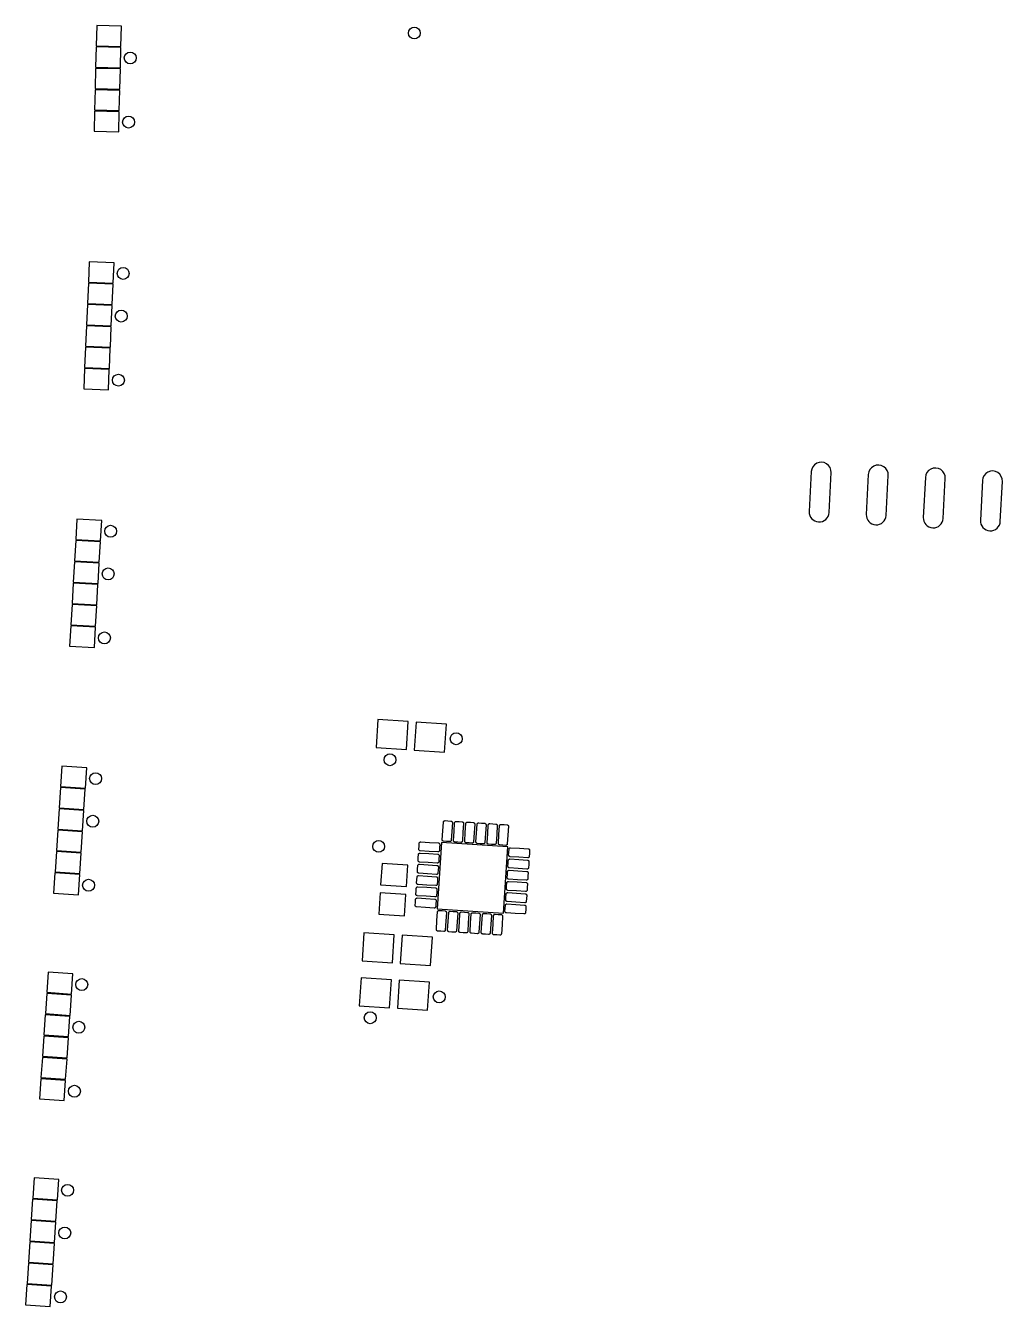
# Model space of a CAD drawing. Header units: millimetres. Extents: x 205 to 339, y 437 to 917.
# Drawn here: x 215.2 to 258.6, y 561.6 to 618.6 of the extents above; entities that cross this region are included whole.
import ezdxf

# ---------------------------------------------------------------- set-up
doc = ezdxf.new("R2010")
doc.units = ezdxf.units.MM
doc.header["$MEASUREMENT"] = 0
doc.layers.add('29_top stop', color=18, linetype='Continuous', true_color=0x000000)

msp = doc.modelspace()

# ---------------------------------------------------------------- linework, layer by layer
at = {"layer": '29_top stop'}
for points in [[(219.462, 617.644), (219.486, 618.544), (218.386, 618.572), (218.363, 617.673)], [(219.438, 616.695), (219.461, 617.594), (218.361, 617.623), (218.338, 616.723)], [(219.413, 615.745), (219.437, 616.645), (218.337, 616.673), (218.314, 615.773)], [(219.389, 614.795), (219.412, 615.695), (218.313, 615.723), (218.289, 614.824)], [(219.364, 613.846), (219.388, 614.745), (218.288, 614.774), (218.265, 613.874)], [(219.116, 607.127), (219.156, 608.026), (218.057, 608.075), (218.018, 607.176)], [(219.074, 606.178), (219.114, 607.077), (218.015, 607.126), (217.976, 606.227)], [(219.033, 605.229), (219.072, 606.128), (217.973, 606.177), (217.934, 605.278)], [(218.991, 604.28), (219.03, 605.179), (217.931, 605.228), (217.892, 604.328)], [(218.949, 603.331), (218.988, 604.23), (217.889, 604.279), (217.85, 603.379)], [(218.907, 602.382), (218.946, 603.281), (217.847, 603.329), (217.808, 602.43)], [(218.554, 595.674), (218.606, 596.573), (217.508, 596.636), (217.456, 595.738)], [(218.499, 594.726), (218.551, 595.624), (217.453, 595.688), (217.401, 594.789)], [(218.444, 593.777), (218.496, 594.676), (217.398, 594.739), (217.346, 593.841)], [(218.39, 592.829), (218.442, 593.728), (217.343, 593.791), (217.291, 592.892)], [(218.335, 591.881), (218.387, 592.779), (217.289, 592.843), (217.237, 591.944)], [(218.28, 590.932), (218.332, 591.831), (217.234, 591.894), (217.182, 590.996)], [(232.152, 586.395), (232.234, 587.642), (230.887, 587.731), (230.805, 586.483)], [(233.849, 586.284), (233.931, 587.531), (232.584, 587.619), (232.502, 586.372)], [(217.881, 584.682), (217.94, 585.581), (216.842, 585.653), (216.783, 584.754)], [(217.819, 583.734), (217.878, 584.633), (216.78, 584.705), (216.721, 583.806)], [(217.757, 582.787), (217.815, 583.685), (216.718, 583.757), (216.659, 582.859)], [(217.694, 581.839), (217.753, 582.737), (216.656, 582.809), (216.597, 581.911)], [(217.632, 580.891), (217.691, 581.789), (216.593, 581.861), (216.535, 580.963)], [(236.46, 579.122), (236.653, 582.066), (233.71, 582.259), (233.517, 579.315)], [(232.154, 580.307), (232.216, 581.255), (231.068, 581.33), (231.006, 580.382)], [(217.57, 579.943), (217.629, 580.841), (216.531, 580.913), (216.472, 580.015)], [(232.068, 579.01), (232.131, 579.958), (230.983, 580.033), (230.921, 579.085)], [(231.53, 576.915), (231.612, 578.163), (230.265, 578.251), (230.183, 577.004)], [(233.226, 576.804), (233.308, 578.051), (231.961, 578.14), (231.879, 576.893)], [(217.266, 575.529), (217.328, 576.427), (216.231, 576.503), (216.169, 575.605)], [(231.399, 574.92), (231.481, 576.167), (230.134, 576.256), (230.052, 575.008)], [(233.095, 574.808), (233.177, 576.056), (231.83, 576.144), (231.748, 574.897)], [(217.201, 574.582), (217.263, 575.479), (216.166, 575.555), (216.104, 574.657)], [(217.135, 573.634), (217.197, 574.532), (216.1, 574.608), (216.038, 573.71)], [(217.07, 572.686), (217.132, 573.584), (216.035, 573.66), (215.973, 572.762)], [(217.004, 571.738), (217.066, 572.636), (215.969, 572.712), (215.907, 571.814)], [(216.939, 570.791), (217.001, 571.688), (215.904, 571.764), (215.842, 570.866)], [(216.637, 566.385), (216.697, 567.283), (215.599, 567.356), (215.54, 566.458)], [(216.574, 565.437), (216.634, 566.335), (215.536, 566.408), (215.477, 565.51)], [(216.511, 564.489), (216.571, 565.388), (215.473, 565.46), (215.414, 564.562)], [(216.449, 563.542), (216.508, 564.44), (215.411, 564.512), (215.351, 563.614)], [(216.386, 562.594), (216.445, 563.492), (215.348, 563.564), (215.288, 562.666)], [(216.323, 561.646), (216.382, 562.544), (215.285, 562.617), (215.225, 561.718)]]:
    msp.add_lwpolyline(points, close=True, dxfattribs=at)
for points in [[(250.145, 598.749), (250.054, 596.977)], [(250.94, 596.932), (251.031, 598.703)], [(252.682, 598.618), (252.59, 596.846)], [(253.476, 596.801), (253.568, 598.572)], [(255.218, 598.487), (255.127, 596.716)], [(256.013, 596.67), (256.104, 598.442)], [(257.755, 598.357), (257.664, 596.585)], [(258.55, 596.539), (258.641, 598.311)], [(233.77, 582.781), (233.796, 583.173)], [(233.867, 583.235), (233.999, 583.226)], [(233.999, 583.226), (234.131, 583.217)], [(234.193, 583.147), (234.167, 582.755)], [(234.269, 582.749), (234.295, 583.14)], [(234.366, 583.202), (234.498, 583.193)], [(234.498, 583.193), (234.63, 583.185)], [(234.692, 583.114), (234.666, 582.722)], [(234.768, 582.716), (234.794, 583.107)], [(234.864, 583.169), (234.997, 583.161)], [(234.997, 583.161), (235.129, 583.152)], [(235.191, 583.081), (235.165, 582.69)], [(235.267, 582.683), (235.293, 583.075)], [(235.363, 583.136), (235.496, 583.128)], [(235.496, 583.128), (235.628, 583.119)], [(235.69, 583.049), (235.664, 582.657)], [(235.766, 582.65), (235.792, 583.042)], [(235.862, 583.104), (235.995, 583.095)], [(235.995, 583.095), (236.127, 583.086)], [(236.189, 583.016), (236.163, 582.624)], [(236.265, 582.617), (236.291, 583.009)], [(236.361, 583.071), (236.493, 583.062)], [(236.493, 583.062), (236.626, 583.054)], [(236.687, 582.983), (236.662, 582.591)], [(233.745, 582.39), (233.77, 582.781)], [(234.167, 582.755), (234.141, 582.364)], [(234.244, 582.357), (234.269, 582.749)], [(234.666, 582.722), (234.64, 582.331)], [(234.743, 582.324), (234.768, 582.716)], [(235.165, 582.69), (235.139, 582.298)], [(235.241, 582.291), (235.267, 582.683)], [(235.664, 582.657), (235.638, 582.265)], [(235.74, 582.259), (235.766, 582.65)], [(236.163, 582.624), (236.137, 582.233)], [(236.239, 582.226), (236.265, 582.617)], [(236.662, 582.591), (236.636, 582.2)], [(232.705, 581.967), (232.713, 582.099)], [(232.713, 582.099), (232.722, 582.231)], [(232.76, 581.794), (233.151, 581.768)], [(233.158, 581.871), (232.767, 581.896)], [(232.793, 582.293), (233.184, 582.267)], [(233.55, 581.845), (233.158, 581.871)], [(233.184, 582.267), (233.576, 582.242)], [(233.629, 582.039), (233.62, 581.907)], [(233.638, 582.171), (233.629, 582.039)], [(233.939, 582.31), (233.806, 582.319)], [(234.071, 582.302), (233.939, 582.31)], [(234.438, 582.278), (234.305, 582.286)], [(234.57, 582.269), (234.438, 582.278)], [(234.937, 582.245), (234.804, 582.254)], [(235.069, 582.236), (234.937, 582.245)], [(235.435, 582.212), (235.303, 582.221)], [(235.568, 582.203), (235.435, 582.212)], [(235.934, 582.179), (235.802, 582.188)], [(236.067, 582.171), (235.934, 582.179)], [(236.433, 582.147), (236.301, 582.155)], [(236.566, 582.138), (236.433, 582.147)], [(236.696, 581.705), (236.705, 581.837)], [(236.705, 581.837), (236.713, 581.969)], [(236.784, 582.031), (237.176, 582.005)], [(237.176, 582.005), (237.567, 581.98)], [(237.629, 581.909), (237.62, 581.777)], [(232.648, 581.101), (232.657, 581.233)], [(232.672, 581.468), (232.681, 581.6)], [(232.681, 581.6), (232.689, 581.732)], [(232.727, 581.295), (233.119, 581.27)], [(233.125, 581.372), (232.734, 581.397)], [(233.119, 581.27), (233.51, 581.244)], [(233.517, 581.346), (233.125, 581.372)], [(233.151, 581.768), (233.543, 581.743)], [(233.596, 581.54), (233.588, 581.408)], [(233.605, 581.672), (233.596, 581.54)], [(236.663, 581.206), (236.672, 581.338)], [(236.672, 581.338), (236.681, 581.47)], [(236.751, 581.532), (237.143, 581.506)], [(237.15, 581.609), (236.758, 581.634)], [(237.143, 581.506), (237.535, 581.481)], [(237.541, 581.583), (237.15, 581.609)], [(237.588, 581.278), (237.579, 581.146)], [(237.596, 581.41), (237.588, 581.278)], [(237.62, 581.777), (237.612, 581.645)], [(232.615, 580.602), (232.624, 580.735)], [(232.639, 580.969), (232.648, 581.101)], [(232.694, 580.796), (233.086, 580.771)], [(233.093, 580.873), (232.701, 580.898)], [(233.086, 580.771), (233.478, 580.745)], [(233.484, 580.847), (233.093, 580.873)], [(233.539, 580.674), (233.531, 580.542)], [(233.564, 581.041), (233.555, 580.909)], [(233.572, 581.173), (233.564, 581.041)], [(236.631, 580.707), (236.639, 580.839)], [(236.639, 580.839), (236.648, 580.971)], [(236.718, 581.033), (237.11, 581.007)], [(237.117, 581.11), (236.725, 581.135)], [(237.11, 581.007), (237.502, 580.982)], [(237.509, 581.084), (237.117, 581.11)], [(237.555, 580.779), (237.546, 580.647)], [(237.564, 580.911), (237.555, 580.779)], [(232.574, 579.971), (232.582, 580.103)], [(232.582, 580.103), (232.591, 580.236)], [(232.606, 580.47), (232.615, 580.602)], [(232.662, 580.297), (233.053, 580.272)], [(233.06, 580.374), (232.668, 580.4)], [(233.053, 580.272), (233.445, 580.246)], [(233.452, 580.348), (233.06, 580.374)], [(233.507, 580.175), (233.498, 580.043)], [(233.531, 580.542), (233.522, 580.41)], [(236.598, 580.208), (236.607, 580.34)], [(236.607, 580.34), (236.615, 580.472)], [(237.051, 580.112), (236.66, 580.138)], [(236.686, 580.534), (237.077, 580.509)], [(237.084, 580.611), (236.692, 580.636)], [(237.443, 580.086), (237.051, 580.112)], [(237.077, 580.509), (237.469, 580.483)], [(237.476, 580.585), (237.084, 580.611)], [(237.522, 580.28), (237.513, 580.148)], [(237.531, 580.412), (237.522, 580.28)], [(232.541, 579.472), (232.55, 579.604)], [(232.55, 579.604), (232.558, 579.737)], [(232.629, 579.798), (233.02, 579.773)], [(233.027, 579.875), (232.636, 579.901)], [(233.02, 579.773), (233.412, 579.747)], [(233.419, 579.849), (233.027, 579.875)], [(233.465, 579.544), (233.457, 579.412)], [(233.474, 579.677), (233.465, 579.544)], [(233.498, 580.043), (233.489, 579.911)], [(236.565, 579.709), (236.574, 579.841)], [(236.574, 579.841), (236.582, 579.974)], [(236.62, 579.536), (237.012, 579.511)], [(237.019, 579.613), (236.627, 579.639)], [(236.653, 580.035), (237.045, 580.01)], [(237.41, 579.587), (237.019, 579.613)], [(237.045, 580.01), (237.436, 579.984)], [(237.489, 579.781), (237.481, 579.649)], [(237.498, 579.913), (237.489, 579.781)], [(232.994, 579.376), (232.603, 579.402)], [(233.386, 579.35), (232.994, 579.376)], [(233.508, 578.79), (233.534, 579.182)], [(233.605, 579.243), (233.737, 579.235)], [(233.737, 579.235), (233.869, 579.226)], [(233.931, 579.155), (233.905, 578.764)], [(234.007, 578.757), (234.033, 579.149)], [(234.103, 579.211), (234.236, 579.202)], [(234.236, 579.202), (234.368, 579.193)], [(234.43, 579.123), (234.404, 578.731)], [(234.506, 578.724), (234.532, 579.116)], [(234.602, 579.178), (234.735, 579.169)], [(234.735, 579.169), (234.867, 579.16)], [(234.929, 579.09), (234.903, 578.698)], [(235.005, 578.692), (235.031, 579.083)], [(235.101, 579.145), (235.234, 579.136)], [(235.234, 579.136), (235.366, 579.128)], [(235.428, 579.057), (235.402, 578.666)], [(235.504, 578.659), (235.53, 579.051)], [(235.6, 579.112), (235.732, 579.104)], [(235.732, 579.104), (235.865, 579.095)], [(235.926, 579.024), (235.901, 578.633)], [(236.003, 578.626), (236.029, 579.018)], [(236.099, 579.08), (236.231, 579.071)], [(236.231, 579.071), (236.364, 579.062)], [(236.425, 578.992), (236.4, 578.6)], [(236.532, 579.21), (236.541, 579.342)], [(236.541, 579.342), (236.55, 579.475)], [(236.986, 579.114), (236.594, 579.14)], [(237.377, 579.088), (236.986, 579.114)], [(237.012, 579.511), (237.404, 579.485)], [(237.457, 579.282), (237.448, 579.15)], [(237.465, 579.414), (237.457, 579.282)], [(233.483, 578.398), (233.508, 578.79)], [(233.905, 578.764), (233.879, 578.372)], [(233.982, 578.365), (234.007, 578.757)], [(234.404, 578.731), (234.378, 578.339)], [(234.48, 578.333), (234.506, 578.724)], [(234.903, 578.698), (234.877, 578.307)], [(234.979, 578.3), (235.005, 578.692)], [(235.402, 578.666), (235.376, 578.274)], [(235.478, 578.267), (235.504, 578.659)], [(235.901, 578.633), (235.875, 578.241)], [(235.977, 578.234), (236.003, 578.626)], [(236.4, 578.6), (236.374, 578.208)], [(233.677, 578.319), (233.544, 578.328)], [(233.809, 578.31), (233.677, 578.319)], [(234.176, 578.286), (234.043, 578.295)], [(234.308, 578.278), (234.176, 578.286)], [(234.674, 578.254), (234.542, 578.262)], [(234.807, 578.245), (234.674, 578.254)], [(235.173, 578.221), (235.041, 578.229)], [(235.306, 578.212), (235.173, 578.221)], [(235.672, 578.188), (235.54, 578.197)], [(235.805, 578.179), (235.672, 578.188)], [(236.171, 578.155), (236.039, 578.164)], [(236.303, 578.147), (236.171, 578.155)]]:
    msp.add_lwpolyline(points, dxfattribs=at)
for centre in [(232.503, 618.243), (219.874, 617.134), (219.801, 614.285), (219.561, 607.558), (219.477, 605.66), (219.351, 602.813), (219.004, 596.099), (218.895, 594.202), (218.73, 591.357), (234.364, 586.876), (231.421, 585.942), (218.334, 585.104), (218.21, 583.208), (230.918, 582.092), (218.024, 580.364), (217.721, 575.949), (233.61, 575.401), (230.543, 574.475), (217.59, 574.053), (217.394, 571.21), (217.091, 566.806), (216.965, 564.91), (216.777, 562.067)]:
    msp.add_circle(centre, 0.264, dxfattribs=at)
for centre, start, end in [((250.588, 598.726), 357.0508, 177.0508), ((253.125, 598.595), 357.0508, 177.0508), ((255.661, 598.465), 357.0508, 177.0508), ((258.198, 598.334), 357.0508, 177.0508), ((250.497, 596.954), 177.0508, 357.0508), ((253.033, 596.824), 177.0508, 357.0508), ((255.57, 596.693), 177.0508, 357.0508), ((258.107, 596.562), 177.0508, 357.0508)]:
    msp.add_arc(centre, 0.443, start, end, dxfattribs=at)
for points, knots in [([(233.796, 583.173), (233.797, 583.179), (233.8, 583.196), (233.815, 583.219), (233.84, 583.233), (233.858, 583.235), (233.867, 583.235)], [2.277705, 2.277705, 2.277705, 2.277705, 2.2966068, 2.3293692, 2.3549681, 2.3811067, 2.3811067, 2.3811067, 2.3811067]), ([(234.131, 583.217), (234.14, 583.217), (234.157, 583.212), (234.18, 583.195), (234.192, 583.171), (234.193, 583.153), (234.193, 583.147)], [2.6461067, 2.6461067, 2.6461067, 2.6461067, 2.6722453, 2.6978442, 2.7306065, 2.7495084, 2.7495084, 2.7495084, 2.7495084]), ([(234.295, 583.14), (234.295, 583.146), (234.299, 583.164), (234.314, 583.186), (234.339, 583.2), (234.357, 583.202), (234.366, 583.202)], [2.277705, 2.277705, 2.277705, 2.277705, 2.2966068, 2.3293692, 2.3549681, 2.3811067, 2.3811067, 2.3811067, 2.3811067]), ([(234.63, 583.185), (234.639, 583.184), (234.656, 583.179), (234.679, 583.162), (234.691, 583.138), (234.692, 583.12), (234.692, 583.114)], [2.6461067, 2.6461067, 2.6461067, 2.6461067, 2.6722453, 2.6978442, 2.7306065, 2.7495084, 2.7495084, 2.7495084, 2.7495084]), ([(234.794, 583.107), (234.794, 583.114), (234.798, 583.131), (234.813, 583.153), (234.838, 583.168), (234.856, 583.17), (234.864, 583.169)], [2.277705, 2.277705, 2.277705, 2.277705, 2.2966068, 2.3293692, 2.3549681, 2.3811067, 2.3811067, 2.3811067, 2.3811067]), ([(235.129, 583.152), (235.138, 583.151), (235.155, 583.147), (235.178, 583.129), (235.19, 583.105), (235.191, 583.088), (235.191, 583.081)], [2.6461067, 2.6461067, 2.6461067, 2.6461067, 2.6722453, 2.6978442, 2.7306065, 2.7495084, 2.7495084, 2.7495084, 2.7495084]), ([(235.293, 583.075), (235.293, 583.081), (235.297, 583.098), (235.312, 583.12), (235.337, 583.135), (235.355, 583.137), (235.363, 583.136)], [2.277705, 2.277705, 2.277705, 2.277705, 2.2966068, 2.3293692, 2.3549681, 2.3811067, 2.3811067, 2.3811067, 2.3811067]), ([(235.628, 583.119), (235.636, 583.118), (235.654, 583.114), (235.676, 583.096), (235.689, 583.072), (235.69, 583.055), (235.69, 583.049)], [2.6461067, 2.6461067, 2.6461067, 2.6461067, 2.6722453, 2.6978442, 2.7306065, 2.7495084, 2.7495084, 2.7495084, 2.7495084]), ([(235.792, 583.042), (235.792, 583.048), (235.796, 583.065), (235.811, 583.087), (235.836, 583.102), (235.854, 583.104), (235.862, 583.104)], [2.277705, 2.277705, 2.277705, 2.277705, 2.2966068, 2.3293692, 2.3549681, 2.3811067, 2.3811067, 2.3811067, 2.3811067]), ([(236.127, 583.086), (236.135, 583.086), (236.153, 583.081), (236.175, 583.064), (236.188, 583.04), (236.189, 583.022), (236.189, 583.016)], [2.6461067, 2.6461067, 2.6461067, 2.6461067, 2.6722453, 2.6978442, 2.7306065, 2.7495084, 2.7495084, 2.7495084, 2.7495084]), ([(236.291, 583.009), (236.291, 583.015), (236.295, 583.033), (236.31, 583.055), (236.335, 583.069), (236.353, 583.071), (236.361, 583.071)], [2.277705, 2.277705, 2.277705, 2.277705, 2.2966068, 2.3293692, 2.3549681, 2.3811067, 2.3811067, 2.3811067, 2.3811067]), ([(236.626, 583.054), (236.634, 583.053), (236.652, 583.048), (236.674, 583.031), (236.687, 583.007), (236.688, 582.989), (236.687, 582.983)], [2.6461067, 2.6461067, 2.6461067, 2.6461067, 2.6722453, 2.6978442, 2.7306065, 2.7495084, 2.7495084, 2.7495084, 2.7495084]), ([(233.806, 582.319), (233.798, 582.32), (233.781, 582.324), (233.758, 582.342), (233.746, 582.366), (233.744, 582.383), (233.745, 582.39)], [1.3893033, 1.3893033, 1.3893033, 1.3893033, 1.4154419, 1.4410409, 1.4738032, 1.492705, 1.492705, 1.492705, 1.492705]), ([(234.141, 582.364), (234.141, 582.357), (234.137, 582.34), (234.122, 582.318), (234.097, 582.303), (234.08, 582.301), (234.071, 582.302)], [1.0209017, 1.0209017, 1.0209017, 1.0209017, 1.0398035, 1.0725658, 1.0981648, 1.1243033, 1.1243033, 1.1243033, 1.1243033]), ([(232.689, 581.732), (232.69, 581.741), (232.694, 581.758), (232.712, 581.781), (232.736, 581.793), (232.754, 581.795), (232.76, 581.794)], [1.3893033, 1.3893033, 1.3893033, 1.3893033, 1.4154419, 1.4410409, 1.4738032, 1.492705, 1.492705, 1.492705, 1.492705]), ([(232.767, 581.896), (232.76, 581.897), (232.743, 581.9), (232.721, 581.916), (232.706, 581.941), (232.704, 581.958), (232.705, 581.967)], [1.0209017, 1.0209017, 1.0209017, 1.0209017, 1.0398035, 1.0725658, 1.0981648, 1.1243033, 1.1243033, 1.1243033, 1.1243033]), ([(232.722, 582.231), (232.723, 582.24), (232.727, 582.257), (232.745, 582.28), (232.769, 582.292), (232.786, 582.293), (232.793, 582.293)], [1.3893033, 1.3893033, 1.3893033, 1.3893033, 1.4154419, 1.4410409, 1.4738032, 1.492705, 1.492705, 1.492705, 1.492705]), ([(233.62, 581.907), (233.62, 581.898), (233.615, 581.881), (233.598, 581.858), (233.574, 581.846), (233.556, 581.845), (233.55, 581.845)], [2.6461067, 2.6461067, 2.6461067, 2.6461067, 2.6722453, 2.6978442, 2.7306065, 2.7495084, 2.7495084, 2.7495084, 2.7495084]), ([(233.576, 582.242), (233.582, 582.241), (233.599, 582.238), (233.621, 582.222), (233.636, 582.197), (233.638, 582.18), (233.638, 582.171)], [2.277705, 2.277705, 2.277705, 2.277705, 2.2966068, 2.3293692, 2.3549681, 2.3811067, 2.3811067, 2.3811067, 2.3811067]), ([(234.305, 582.286), (234.297, 582.287), (234.28, 582.292), (234.257, 582.309), (234.244, 582.333), (234.243, 582.351), (234.244, 582.357)], [1.3893033, 1.3893033, 1.3893033, 1.3893033, 1.4154419, 1.4410409, 1.4738032, 1.492705, 1.492705, 1.492705, 1.492705]), ([(234.64, 582.331), (234.64, 582.325), (234.636, 582.307), (234.621, 582.285), (234.596, 582.271), (234.579, 582.269), (234.57, 582.269)], [1.0209017, 1.0209017, 1.0209017, 1.0209017, 1.0398035, 1.0725658, 1.0981648, 1.1243033, 1.1243033, 1.1243033, 1.1243033]), ([(234.804, 582.254), (234.796, 582.254), (234.778, 582.259), (234.756, 582.276), (234.743, 582.3), (234.742, 582.318), (234.743, 582.324)], [1.3893033, 1.3893033, 1.3893033, 1.3893033, 1.4154419, 1.4410409, 1.4738032, 1.492705, 1.492705, 1.492705, 1.492705]), ([(235.139, 582.298), (235.139, 582.292), (235.135, 582.275), (235.12, 582.252), (235.095, 582.238), (235.077, 582.236), (235.069, 582.236)], [1.0209017, 1.0209017, 1.0209017, 1.0209017, 1.0398035, 1.0725658, 1.0981648, 1.1243033, 1.1243033, 1.1243033, 1.1243033]), ([(235.303, 582.221), (235.295, 582.222), (235.277, 582.226), (235.255, 582.244), (235.242, 582.268), (235.241, 582.285), (235.241, 582.291)], [1.3893033, 1.3893033, 1.3893033, 1.3893033, 1.4154419, 1.4410409, 1.4738032, 1.492705, 1.492705, 1.492705, 1.492705]), ([(235.638, 582.265), (235.638, 582.259), (235.634, 582.242), (235.619, 582.22), (235.594, 582.205), (235.576, 582.203), (235.568, 582.203)], [1.0209017, 1.0209017, 1.0209017, 1.0209017, 1.0398035, 1.0725658, 1.0981648, 1.1243033, 1.1243033, 1.1243033, 1.1243033]), ([(235.802, 582.188), (235.793, 582.189), (235.776, 582.193), (235.753, 582.211), (235.741, 582.235), (235.74, 582.252), (235.74, 582.259)], [1.3893033, 1.3893033, 1.3893033, 1.3893033, 1.4154419, 1.4410409, 1.4738032, 1.492705, 1.492705, 1.492705, 1.492705]), ([(236.137, 582.233), (236.137, 582.226), (236.133, 582.209), (236.118, 582.187), (236.093, 582.172), (236.075, 582.17), (236.067, 582.171)], [1.0209017, 1.0209017, 1.0209017, 1.0209017, 1.0398035, 1.0725658, 1.0981648, 1.1243033, 1.1243033, 1.1243033, 1.1243033]), ([(236.301, 582.155), (236.292, 582.156), (236.275, 582.16), (236.252, 582.178), (236.24, 582.202), (236.239, 582.22), (236.239, 582.226)], [1.3893033, 1.3893033, 1.3893033, 1.3893033, 1.4154419, 1.4410409, 1.4738032, 1.492705, 1.492705, 1.492705, 1.492705]), ([(236.636, 582.2), (236.636, 582.194), (236.632, 582.176), (236.617, 582.154), (236.592, 582.14), (236.574, 582.138), (236.566, 582.138)], [1.0209017, 1.0209017, 1.0209017, 1.0209017, 1.0398035, 1.0725658, 1.0981648, 1.1243033, 1.1243033, 1.1243033, 1.1243033]), ([(236.713, 581.969), (236.714, 581.978), (236.719, 581.995), (236.736, 582.018), (236.76, 582.03), (236.778, 582.031), (236.784, 582.031)], [1.3893033, 1.3893033, 1.3893033, 1.3893033, 1.4154419, 1.4410409, 1.4738032, 1.492705, 1.492705, 1.492705, 1.492705]), ([(237.567, 581.98), (237.574, 581.979), (237.591, 581.976), (237.613, 581.96), (237.627, 581.935), (237.63, 581.918), (237.629, 581.909)], [2.277705, 2.277705, 2.277705, 2.277705, 2.2966068, 2.3293692, 2.3549681, 2.3811067, 2.3811067, 2.3811067, 2.3811067]), ([(232.657, 581.233), (232.657, 581.242), (232.662, 581.259), (232.679, 581.282), (232.703, 581.294), (232.721, 581.296), (232.727, 581.295)], [1.3893033, 1.3893033, 1.3893033, 1.3893033, 1.4154419, 1.4410409, 1.4738032, 1.492705, 1.492705, 1.492705, 1.492705]), ([(232.734, 581.397), (232.728, 581.398), (232.71, 581.401), (232.688, 581.417), (232.674, 581.442), (232.672, 581.459), (232.672, 581.468)], [1.0209017, 1.0209017, 1.0209017, 1.0209017, 1.0398035, 1.0725658, 1.0981648, 1.1243033, 1.1243033, 1.1243033, 1.1243033]), ([(233.51, 581.244), (233.517, 581.243), (233.534, 581.24), (233.556, 581.225), (233.57, 581.2), (233.573, 581.182), (233.572, 581.173)], [2.277705, 2.277705, 2.277705, 2.277705, 2.2966068, 2.3293692, 2.3549681, 2.3811067, 2.3811067, 2.3811067, 2.3811067]), ([(233.588, 581.408), (233.587, 581.399), (233.582, 581.382), (233.565, 581.359), (233.541, 581.347), (233.523, 581.346), (233.517, 581.346)], [2.6461067, 2.6461067, 2.6461067, 2.6461067, 2.6722453, 2.6978442, 2.7306065, 2.7495084, 2.7495084, 2.7495084, 2.7495084]), ([(233.543, 581.743), (233.549, 581.742), (233.567, 581.739), (233.589, 581.723), (233.603, 581.699), (233.605, 581.681), (233.605, 581.672)], [2.277705, 2.277705, 2.277705, 2.277705, 2.2966068, 2.3293692, 2.3549681, 2.3811067, 2.3811067, 2.3811067, 2.3811067]), ([(236.681, 581.47), (236.681, 581.479), (236.686, 581.496), (236.704, 581.519), (236.728, 581.531), (236.745, 581.532), (236.751, 581.532)], [1.3893033, 1.3893033, 1.3893033, 1.3893033, 1.4154419, 1.4410409, 1.4738032, 1.492705, 1.492705, 1.492705, 1.492705]), ([(236.758, 581.634), (236.752, 581.635), (236.735, 581.638), (236.712, 581.654), (236.698, 581.678), (236.696, 581.696), (236.696, 581.705)], [1.0209017, 1.0209017, 1.0209017, 1.0209017, 1.0398035, 1.0725658, 1.0981648, 1.1243033, 1.1243033, 1.1243033, 1.1243033]), ([(237.535, 581.481), (237.541, 581.48), (237.558, 581.477), (237.58, 581.461), (237.595, 581.437), (237.597, 581.419), (237.596, 581.41)], [2.277705, 2.277705, 2.277705, 2.277705, 2.2966068, 2.3293692, 2.3549681, 2.3811067, 2.3811067, 2.3811067, 2.3811067]), ([(237.612, 581.645), (237.611, 581.636), (237.607, 581.619), (237.589, 581.596), (237.565, 581.584), (237.548, 581.582), (237.541, 581.583)], [2.6461067, 2.6461067, 2.6461067, 2.6461067, 2.6722453, 2.6978442, 2.7306065, 2.7495084, 2.7495084, 2.7495084, 2.7495084]), ([(232.624, 580.735), (232.625, 580.743), (232.629, 580.76), (232.647, 580.783), (232.671, 580.795), (232.688, 580.797), (232.694, 580.796)], [1.3893033, 1.3893033, 1.3893033, 1.3893033, 1.4154419, 1.4410409, 1.4738032, 1.492705, 1.492705, 1.492705, 1.492705]), ([(232.701, 580.898), (232.695, 580.899), (232.678, 580.902), (232.655, 580.918), (232.641, 580.943), (232.639, 580.96), (232.639, 580.969)], [1.0209017, 1.0209017, 1.0209017, 1.0209017, 1.0398035, 1.0725658, 1.0981648, 1.1243033, 1.1243033, 1.1243033, 1.1243033]), ([(233.478, 580.745), (233.484, 580.744), (233.501, 580.741), (233.523, 580.726), (233.538, 580.701), (233.54, 580.683), (233.539, 580.674)], [2.277705, 2.277705, 2.277705, 2.277705, 2.2966068, 2.3293692, 2.3549681, 2.3811067, 2.3811067, 2.3811067, 2.3811067]), ([(233.555, 580.909), (233.554, 580.9), (233.55, 580.883), (233.532, 580.86), (233.508, 580.848), (233.491, 580.847), (233.484, 580.847)], [2.6461067, 2.6461067, 2.6461067, 2.6461067, 2.6722453, 2.6978442, 2.7306065, 2.7495084, 2.7495084, 2.7495084, 2.7495084]), ([(236.692, 580.636), (236.686, 580.637), (236.669, 580.64), (236.647, 580.656), (236.632, 580.681), (236.63, 580.698), (236.631, 580.707)], [1.0209017, 1.0209017, 1.0209017, 1.0209017, 1.0398035, 1.0725658, 1.0981648, 1.1243033, 1.1243033, 1.1243033, 1.1243033]), ([(236.648, 580.971), (236.649, 580.98), (236.653, 580.997), (236.671, 581.02), (236.695, 581.032), (236.712, 581.034), (236.718, 581.033)], [1.3893033, 1.3893033, 1.3893033, 1.3893033, 1.4154419, 1.4410409, 1.4738032, 1.492705, 1.492705, 1.492705, 1.492705]), ([(236.725, 581.135), (236.719, 581.136), (236.702, 581.139), (236.68, 581.155), (236.665, 581.18), (236.663, 581.197), (236.663, 581.206)], [1.0209017, 1.0209017, 1.0209017, 1.0209017, 1.0398035, 1.0725658, 1.0981648, 1.1243033, 1.1243033, 1.1243033, 1.1243033]), ([(237.502, 580.982), (237.508, 580.981), (237.525, 580.978), (237.547, 580.963), (237.562, 580.938), (237.564, 580.92), (237.564, 580.911)], [2.277705, 2.277705, 2.277705, 2.277705, 2.2966068, 2.3293692, 2.3549681, 2.3811067, 2.3811067, 2.3811067, 2.3811067]), ([(237.579, 581.146), (237.578, 581.137), (237.574, 581.12), (237.556, 581.097), (237.532, 581.085), (237.515, 581.084), (237.509, 581.084)], [2.6461067, 2.6461067, 2.6461067, 2.6461067, 2.6722453, 2.6978442, 2.7306065, 2.7495084, 2.7495084, 2.7495084, 2.7495084]), ([(232.591, 580.236), (232.592, 580.244), (232.596, 580.261), (232.614, 580.284), (232.638, 580.297), (232.655, 580.298), (232.662, 580.297)], [1.3893033, 1.3893033, 1.3893033, 1.3893033, 1.4154419, 1.4410409, 1.4738032, 1.492705, 1.492705, 1.492705, 1.492705]), ([(232.668, 580.4), (232.662, 580.4), (232.645, 580.404), (232.623, 580.419), (232.608, 580.444), (232.606, 580.461), (232.606, 580.47)], [1.0209017, 1.0209017, 1.0209017, 1.0209017, 1.0398035, 1.0725658, 1.0981648, 1.1243033, 1.1243033, 1.1243033, 1.1243033]), ([(233.445, 580.246), (233.451, 580.246), (233.468, 580.242), (233.49, 580.227), (233.505, 580.202), (233.507, 580.184), (233.507, 580.175)], [2.277705, 2.277705, 2.277705, 2.277705, 2.2966068, 2.3293692, 2.3549681, 2.3811067, 2.3811067, 2.3811067, 2.3811067]), ([(233.522, 580.41), (233.521, 580.401), (233.517, 580.384), (233.499, 580.361), (233.475, 580.349), (233.458, 580.348), (233.452, 580.348)], [2.6461067, 2.6461067, 2.6461067, 2.6461067, 2.6722453, 2.6978442, 2.7306065, 2.7495084, 2.7495084, 2.7495084, 2.7495084]), ([(236.66, 580.138), (236.653, 580.138), (236.636, 580.141), (236.614, 580.157), (236.6, 580.182), (236.597, 580.199), (236.598, 580.208)], [1.0209017, 1.0209017, 1.0209017, 1.0209017, 1.0398035, 1.0725658, 1.0981648, 1.1243033, 1.1243033, 1.1243033, 1.1243033]), ([(236.615, 580.472), (236.616, 580.481), (236.62, 580.498), (236.638, 580.521), (236.662, 580.533), (236.679, 580.535), (236.686, 580.534)], [1.3893033, 1.3893033, 1.3893033, 1.3893033, 1.4154419, 1.4410409, 1.4738032, 1.492705, 1.492705, 1.492705, 1.492705]), ([(237.513, 580.148), (237.513, 580.139), (237.508, 580.122), (237.491, 580.099), (237.467, 580.087), (237.449, 580.086), (237.443, 580.086)], [2.6461067, 2.6461067, 2.6461067, 2.6461067, 2.6722453, 2.6978442, 2.7306065, 2.7495084, 2.7495084, 2.7495084, 2.7495084]), ([(237.469, 580.483), (237.475, 580.482), (237.492, 580.479), (237.515, 580.464), (237.529, 580.439), (237.531, 580.421), (237.531, 580.412)], [2.277705, 2.277705, 2.277705, 2.277705, 2.2966068, 2.3293692, 2.3549681, 2.3811067, 2.3811067, 2.3811067, 2.3811067]), ([(237.546, 580.647), (237.546, 580.638), (237.541, 580.621), (237.523, 580.598), (237.499, 580.586), (237.482, 580.585), (237.476, 580.585)], [2.6461067, 2.6461067, 2.6461067, 2.6461067, 2.6722453, 2.6978442, 2.7306065, 2.7495084, 2.7495084, 2.7495084, 2.7495084]), ([(232.558, 579.737), (232.559, 579.745), (232.563, 579.763), (232.581, 579.785), (232.605, 579.798), (232.623, 579.799), (232.629, 579.798)], [1.3893033, 1.3893033, 1.3893033, 1.3893033, 1.4154419, 1.4410409, 1.4738032, 1.492705, 1.492705, 1.492705, 1.492705]), ([(232.636, 579.901), (232.629, 579.901), (232.612, 579.905), (232.59, 579.92), (232.575, 579.945), (232.573, 579.962), (232.574, 579.971)], [1.0209017, 1.0209017, 1.0209017, 1.0209017, 1.0398035, 1.0725658, 1.0981648, 1.1243033, 1.1243033, 1.1243033, 1.1243033]), ([(233.412, 579.747), (233.418, 579.747), (233.435, 579.743), (233.458, 579.728), (233.472, 579.703), (233.474, 579.685), (233.474, 579.677)], [2.277705, 2.277705, 2.277705, 2.277705, 2.2966068, 2.3293692, 2.3549681, 2.3811067, 2.3811067, 2.3811067, 2.3811067]), ([(233.489, 579.911), (233.489, 579.902), (233.484, 579.885), (233.467, 579.862), (233.443, 579.85), (233.425, 579.849), (233.419, 579.849)], [2.6461067, 2.6461067, 2.6461067, 2.6461067, 2.6722453, 2.6978442, 2.7306065, 2.7495084, 2.7495084, 2.7495084, 2.7495084]), ([(236.55, 579.475), (236.55, 579.483), (236.555, 579.5), (236.573, 579.523), (236.597, 579.536), (236.614, 579.537), (236.62, 579.536)], [1.3893033, 1.3893033, 1.3893033, 1.3893033, 1.4154419, 1.4410409, 1.4738032, 1.492705, 1.492705, 1.492705, 1.492705]), ([(236.627, 579.639), (236.621, 579.639), (236.604, 579.643), (236.581, 579.658), (236.567, 579.683), (236.565, 579.7), (236.565, 579.709)], [1.0209017, 1.0209017, 1.0209017, 1.0209017, 1.0398035, 1.0725658, 1.0981648, 1.1243033, 1.1243033, 1.1243033, 1.1243033]), ([(236.582, 579.974), (236.583, 579.982), (236.588, 579.999), (236.605, 580.022), (236.629, 580.034), (236.647, 580.036), (236.653, 580.035)], [1.3893033, 1.3893033, 1.3893033, 1.3893033, 1.4154419, 1.4410409, 1.4738032, 1.492705, 1.492705, 1.492705, 1.492705]), ([(237.481, 579.649), (237.48, 579.64), (237.476, 579.623), (237.458, 579.6), (237.434, 579.588), (237.417, 579.587), (237.41, 579.587)], [2.6461067, 2.6461067, 2.6461067, 2.6461067, 2.6722453, 2.6978442, 2.7306065, 2.7495084, 2.7495084, 2.7495084, 2.7495084]), ([(237.436, 579.984), (237.443, 579.983), (237.46, 579.98), (237.482, 579.965), (237.496, 579.94), (237.499, 579.922), (237.498, 579.913)], [2.277705, 2.277705, 2.277705, 2.277705, 2.2966068, 2.3293692, 2.3549681, 2.3811067, 2.3811067, 2.3811067, 2.3811067]), ([(232.603, 579.402), (232.596, 579.402), (232.579, 579.406), (232.557, 579.421), (232.543, 579.446), (232.54, 579.464), (232.541, 579.472)], [1.0209017, 1.0209017, 1.0209017, 1.0209017, 1.0398035, 1.0725658, 1.0981648, 1.1243033, 1.1243033, 1.1243033, 1.1243033]), ([(233.457, 579.412), (233.456, 579.403), (233.451, 579.386), (233.434, 579.363), (233.41, 579.351), (233.392, 579.35), (233.386, 579.35)], [2.6461067, 2.6461067, 2.6461067, 2.6461067, 2.6722453, 2.6978442, 2.7306065, 2.7495084, 2.7495084, 2.7495084, 2.7495084]), ([(233.534, 579.182), (233.534, 579.188), (233.538, 579.205), (233.553, 579.227), (233.578, 579.242), (233.596, 579.244), (233.605, 579.243)], [2.277705, 2.277705, 2.277705, 2.277705, 2.2966068, 2.3293692, 2.3549681, 2.3811067, 2.3811067, 2.3811067, 2.3811067]), ([(233.869, 579.226), (233.878, 579.225), (233.895, 579.221), (233.918, 579.203), (233.93, 579.179), (233.931, 579.162), (233.931, 579.155)], [2.6461067, 2.6461067, 2.6461067, 2.6461067, 2.6722453, 2.6978442, 2.7306065, 2.7495084, 2.7495084, 2.7495084, 2.7495084]), ([(234.033, 579.149), (234.033, 579.155), (234.037, 579.172), (234.052, 579.194), (234.077, 579.209), (234.095, 579.211), (234.103, 579.211)], [2.277705, 2.277705, 2.277705, 2.277705, 2.2966068, 2.3293692, 2.3549681, 2.3811067, 2.3811067, 2.3811067, 2.3811067]), ([(234.368, 579.193), (234.377, 579.193), (234.394, 579.188), (234.417, 579.17), (234.429, 579.146), (234.43, 579.129), (234.43, 579.123)], [2.6461067, 2.6461067, 2.6461067, 2.6461067, 2.6722453, 2.6978442, 2.7306065, 2.7495084, 2.7495084, 2.7495084, 2.7495084]), ([(234.532, 579.116), (234.532, 579.122), (234.536, 579.139), (234.551, 579.162), (234.576, 579.176), (234.594, 579.178), (234.602, 579.178)], [2.277705, 2.277705, 2.277705, 2.277705, 2.2966068, 2.3293692, 2.3549681, 2.3811067, 2.3811067, 2.3811067, 2.3811067]), ([(234.867, 579.16), (234.875, 579.16), (234.893, 579.155), (234.916, 579.138), (234.928, 579.114), (234.929, 579.096), (234.929, 579.09)], [2.6461067, 2.6461067, 2.6461067, 2.6461067, 2.6722453, 2.6978442, 2.7306065, 2.7495084, 2.7495084, 2.7495084, 2.7495084]), ([(235.031, 579.083), (235.031, 579.09), (235.035, 579.107), (235.05, 579.129), (235.075, 579.143), (235.093, 579.146), (235.101, 579.145)], [2.277705, 2.277705, 2.277705, 2.277705, 2.2966068, 2.3293692, 2.3549681, 2.3811067, 2.3811067, 2.3811067, 2.3811067]), ([(235.366, 579.128), (235.374, 579.127), (235.392, 579.123), (235.414, 579.105), (235.427, 579.081), (235.428, 579.064), (235.428, 579.057)], [2.6461067, 2.6461067, 2.6461067, 2.6461067, 2.6722453, 2.6978442, 2.7306065, 2.7495084, 2.7495084, 2.7495084, 2.7495084]), ([(235.53, 579.051), (235.53, 579.057), (235.534, 579.074), (235.549, 579.096), (235.574, 579.111), (235.592, 579.113), (235.6, 579.112)], [2.277705, 2.277705, 2.277705, 2.277705, 2.2966068, 2.3293692, 2.3549681, 2.3811067, 2.3811067, 2.3811067, 2.3811067]), ([(235.865, 579.095), (235.873, 579.094), (235.891, 579.09), (235.913, 579.072), (235.926, 579.048), (235.927, 579.031), (235.926, 579.024)], [2.6461067, 2.6461067, 2.6461067, 2.6461067, 2.6722453, 2.6978442, 2.7306065, 2.7495084, 2.7495084, 2.7495084, 2.7495084]), ([(236.029, 579.018), (236.029, 579.024), (236.033, 579.041), (236.048, 579.063), (236.073, 579.078), (236.09, 579.08), (236.099, 579.08)], [2.277705, 2.277705, 2.277705, 2.277705, 2.2966068, 2.3293692, 2.3549681, 2.3811067, 2.3811067, 2.3811067, 2.3811067]), ([(236.364, 579.062), (236.372, 579.061), (236.389, 579.057), (236.412, 579.039), (236.425, 579.015), (236.426, 578.998), (236.425, 578.992)], [2.6461067, 2.6461067, 2.6461067, 2.6461067, 2.6722453, 2.6978442, 2.7306065, 2.7495084, 2.7495084, 2.7495084, 2.7495084]), ([(236.594, 579.14), (236.588, 579.14), (236.571, 579.144), (236.549, 579.159), (236.534, 579.184), (236.532, 579.201), (236.532, 579.21)], [1.0209017, 1.0209017, 1.0209017, 1.0209017, 1.0398035, 1.0725658, 1.0981648, 1.1243033, 1.1243033, 1.1243033, 1.1243033]), ([(237.448, 579.15), (237.447, 579.141), (237.443, 579.124), (237.425, 579.101), (237.401, 579.089), (237.384, 579.088), (237.377, 579.088)], [2.6461067, 2.6461067, 2.6461067, 2.6461067, 2.6722453, 2.6978442, 2.7306065, 2.7495084, 2.7495084, 2.7495084, 2.7495084]), ([(237.404, 579.485), (237.41, 579.485), (237.427, 579.481), (237.449, 579.466), (237.464, 579.441), (237.466, 579.423), (237.465, 579.414)], [2.277705, 2.277705, 2.277705, 2.277705, 2.2966068, 2.3293692, 2.3549681, 2.3811067, 2.3811067, 2.3811067, 2.3811067]), ([(233.544, 578.328), (233.536, 578.328), (233.519, 578.333), (233.496, 578.351), (233.483, 578.375), (233.482, 578.392), (233.483, 578.398)], [1.3893033, 1.3893033, 1.3893033, 1.3893033, 1.4154419, 1.4410409, 1.4738032, 1.492705, 1.492705, 1.492705, 1.492705]), ([(233.879, 578.372), (233.879, 578.366), (233.875, 578.349), (233.86, 578.327), (233.835, 578.312), (233.818, 578.31), (233.809, 578.31)], [1.0209017, 1.0209017, 1.0209017, 1.0209017, 1.0398035, 1.0725658, 1.0981648, 1.1243033, 1.1243033, 1.1243033, 1.1243033]), ([(234.043, 578.295), (234.035, 578.296), (234.017, 578.3), (233.995, 578.318), (233.982, 578.342), (233.981, 578.359), (233.982, 578.365)], [1.3893033, 1.3893033, 1.3893033, 1.3893033, 1.4154419, 1.4410409, 1.4738032, 1.492705, 1.492705, 1.492705, 1.492705]), ([(234.378, 578.339), (234.378, 578.333), (234.374, 578.316), (234.359, 578.294), (234.334, 578.279), (234.316, 578.277), (234.308, 578.278)], [1.0209017, 1.0209017, 1.0209017, 1.0209017, 1.0398035, 1.0725658, 1.0981648, 1.1243033, 1.1243033, 1.1243033, 1.1243033]), ([(234.542, 578.262), (234.534, 578.263), (234.516, 578.267), (234.494, 578.285), (234.481, 578.309), (234.48, 578.326), (234.48, 578.333)], [1.3893033, 1.3893033, 1.3893033, 1.3893033, 1.4154419, 1.4410409, 1.4738032, 1.492705, 1.492705, 1.492705, 1.492705]), ([(234.877, 578.307), (234.877, 578.3), (234.873, 578.283), (234.858, 578.261), (234.833, 578.247), (234.815, 578.244), (234.807, 578.245)], [1.0209017, 1.0209017, 1.0209017, 1.0209017, 1.0398035, 1.0725658, 1.0981648, 1.1243033, 1.1243033, 1.1243033, 1.1243033]), ([(235.041, 578.229), (235.033, 578.23), (235.015, 578.235), (234.992, 578.252), (234.98, 578.276), (234.979, 578.294), (234.979, 578.3)], [1.3893033, 1.3893033, 1.3893033, 1.3893033, 1.4154419, 1.4410409, 1.4738032, 1.492705, 1.492705, 1.492705, 1.492705]), ([(235.376, 578.274), (235.376, 578.268), (235.372, 578.251), (235.357, 578.228), (235.332, 578.214), (235.314, 578.212), (235.306, 578.212)], [1.0209017, 1.0209017, 1.0209017, 1.0209017, 1.0398035, 1.0725658, 1.0981648, 1.1243033, 1.1243033, 1.1243033, 1.1243033]), ([(235.54, 578.197), (235.531, 578.197), (235.514, 578.202), (235.491, 578.219), (235.479, 578.243), (235.478, 578.261), (235.478, 578.267)], [1.3893033, 1.3893033, 1.3893033, 1.3893033, 1.4154419, 1.4410409, 1.4738032, 1.492705, 1.492705, 1.492705, 1.492705]), ([(235.875, 578.241), (235.875, 578.235), (235.871, 578.218), (235.856, 578.196), (235.831, 578.181), (235.813, 578.179), (235.805, 578.179)], [1.0209017, 1.0209017, 1.0209017, 1.0209017, 1.0398035, 1.0725658, 1.0981648, 1.1243033, 1.1243033, 1.1243033, 1.1243033]), ([(236.039, 578.164), (236.03, 578.165), (236.013, 578.169), (235.99, 578.187), (235.978, 578.211), (235.977, 578.228), (235.977, 578.234)], [1.3893033, 1.3893033, 1.3893033, 1.3893033, 1.4154419, 1.4410409, 1.4738032, 1.492705, 1.492705, 1.492705, 1.492705]), ([(236.374, 578.208), (236.374, 578.202), (236.37, 578.185), (236.355, 578.163), (236.33, 578.148), (236.312, 578.146), (236.303, 578.147)], [1.0209017, 1.0209017, 1.0209017, 1.0209017, 1.0398035, 1.0725658, 1.0981648, 1.1243033, 1.1243033, 1.1243033, 1.1243033])]:
    msp.add_open_spline(points, degree=3, knots=knots, dxfattribs=at)

doc.saveas('drawing.dxf')
